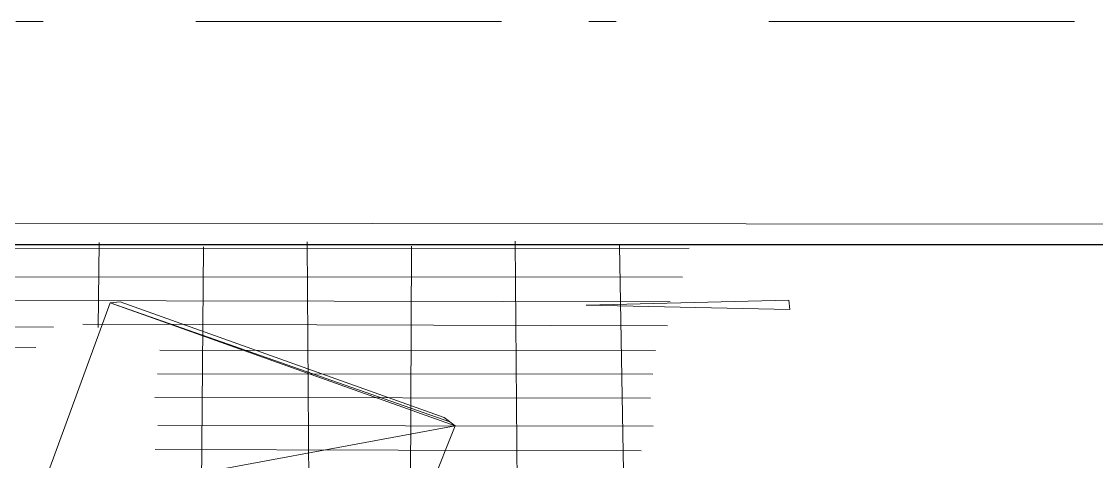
# Paper-space layout '01 Roof Support Layout' of a CAD drawing. Header units: millimetres. Extents: x 5 to 415, y 7 to 290.
# Drawn here: x 122.05 to 131.9, y 129.37 to 133.4 of the extents above; entities that cross this region are included whole.
import ezdxf

# ---------------------------------------------------------------- set-up
doc = ezdxf.new("R2010")
doc.units = ezdxf.units.MM
doc.linetypes.add('B2_DASH_DOT', pattern=[5.25, 2.8, -0.8, 0.25, -1.4])
doc.layers.add('GA_REFERENCE', color=253, linetype='Continuous')
doc.layers.add('UPPER_ROOF', color=7, linetype='Continuous')

# ---------------------------------------------------------------- blocks, each defined once
blk = doc.blocks.new('SHEET_01_ROOF')
at = {"layer": 'GA_REFERENCE', "lineweight": 5}
for p, q in [((138.6805, 131.5346), (106.4893, 131.5652)), ((106.0576, 131.3516), (139.1074, 131.3589)), ((106.0576, 131.3516), (139.0175, 131.3504)), ((128.1702, 131.3207), (115.6866, 131.3095)), ((122.7623, 131.3722), (122.7527, 130.5933)), ((123.7198, 131.3329), (123.67, 125.71)), ((124.6684, 131.3792), (124.7043, 126.2398)), ((125.6259, 131.3399), (125.6042, 127.1891)), ((126.5744, 131.3862), (126.603, 128.0612)), ((127.5319, 131.3469), (127.566, 129.2758)), ((128.1071, 131.0555), (115.8033, 131.0612)), ((127.9944, 130.8287), (115.8705, 130.8515)), ((122.8652, 130.8201), (122.1938, 128.9848)), ((122.1938, 128.9848), (122.8652, 130.8201)), ((122.8652, 130.8201), (122.1938, 128.9848)), ((122.9552, 130.8285), (122.8652, 130.8201)), ((122.9552, 130.8285), (122.8652, 130.8201)), ((122.8652, 130.8201), (126.0245, 129.6921)), ((122.8652, 130.8201), (125.9751, 129.7306)), ((125.9256, 129.7692), (122.9552, 130.8285)), ((122.9552, 130.8285), (125.9256, 129.7692)), ((125.9256, 129.7692), (122.9552, 130.8285)), ((129.0823, 130.845), (127.2257, 130.7994)), ((129.0913, 130.7594), (129.0823, 130.845)), ((127.2257, 130.7994), (129.0913, 130.7594)), ((122.3436, 130.598), (115.9378, 130.6417)), ((127.9718, 130.6105), (122.6133, 130.6234)), ((122.1816, 130.4098), (115.9645, 130.385)), ((127.8592, 130.3838), (123.3189, 130.3875)), ((127.8365, 130.1656), (123.2962, 130.1693)), ((127.8139, 129.9474), (123.2736, 129.9511)), ((126.0245, 129.6921), (125.9256, 129.7692)), ((126.0245, 129.6921), (125.9256, 129.7692)), ((126.0245, 129.6921), (122.1938, 128.9848)), ((126.0245, 129.6921), (122.1938, 128.9848)), ((127.8406, 129.6906), (123.3003, 129.6943)), ((125.3037, 127.8954), (126.0245, 129.6921)), ((125.3037, 127.8954), (126.0245, 129.6921)), ((125.3037, 127.8954), (126.0245, 129.6921)), ((127.728, 129.4639), (123.2776, 129.4761))]:
    blk.add_line(p, q, dxfattribs=at)
at = {"layer": 'UPPER_ROOF', "linetype": 'B2_DASH_DOT', "lineweight": 18}
blk.add_line((107.9, 133.4), (173.9, 133.4), dxfattribs=at)

psp = doc.layouts.new('01 Roof Support Layout')

# ---------------------------------------------------------------- block references
psp.add_blockref('SHEET_01_ROOF', (0, 0))

doc.saveas('drawing.dxf')
